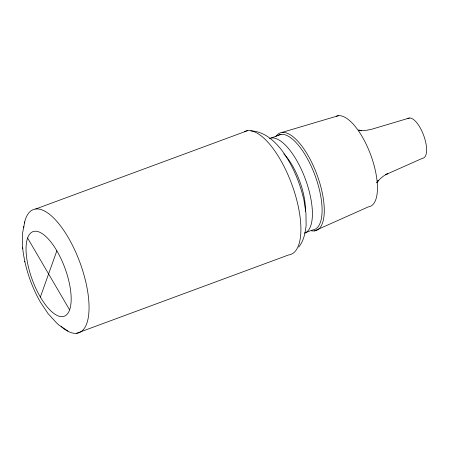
<?xml version="1.0" encoding="UTF-8"?>
<svg xmlns="http://www.w3.org/2000/svg" width="449" height="449" viewBox="0 0 449 449"><rect width="100%" height="100%" fill="white"/><g stroke="black" fill="none" stroke-linecap="round" stroke-linejoin="round"><path stroke-width="0.67" d="M24.723 221.907L22.54 233.3L22.63 247.814C24.706 266.891 30.947 285.362 40.343 302.065L48.077 313.638L56.568 322.921L58.673 324.891L67.917 331.093M40.365 297.081L56.843 250.8A45.096 17.337 69.7 0 0 26.3 254.403A45.096 17.337 69.7 0 0 62.675 316.612A45.096 17.337 69.7 0 0 56.843 250.8M376.857 182.838L378.232 180.363L377.003 182.423M298.725 247.051C303.754 240.911 305.225 233.16 306.117 225.51L305.937 212.949L303.934 200.052M377.109 182.457C379.775 178.556 383.609 175.548 387.88 173.589L385.719 174.639L422.616 158.244A21.249 8.172 69.7 0 0 423.603 135.188A21.249 8.172 69.7 0 0 407.86 118.603M314.48 230.904L368.371 206.866A48.161 18.516 69.7 0 0 371.306 156.521A48.161 18.516 69.7 0 0 336.307 116.252M35.712 208.981L247.551 130.676M271.37 137.955L281.052 134.374M304.832 232.863L312.577 230A50.529 19.425 69.7 0 0 315.22 175.952A50.529 19.425 69.7 0 0 278.043 135.396M76.689 333.281L288.527 254.976A65.677 25.251 69.7 0 0 292.333 185.734A65.677 25.251 69.7 0 0 244.374 131.602M409.353 118.025L370.84 129.503L364.756 130.575L358.571 130.21L361.641 130.766L358.802 130.087M282.011 132.416L338.322 115.719M250.89 130.872C263.367 131.293 273.52 139.965 280.967 149.22L281.63 150.061C292.462 164.716 299.646 181.794 303.788 199.485M27.602 238.021L69.606 309.855M24.729 261.318L24.824 261.924M22.63 247.814L22.787 248.825M24.442 223.018A65.677 25.251 69.7 0 1 60.233 225.505A65.677 25.251 69.7 0 1 89.054 306.841A65.677 25.251 69.7 0 1 61.098 326.468M23.685 227.856A65.677 25.251 69.7 0 1 23.859 226.419M283.875 153.906A41.437 15.928 69.7 0 1 305.421 211.238M269.512 138.41A50.529 19.425 69.7 0 1 305.253 178.769A50.529 19.425 69.7 0 1 304.753 233.121M275.798 136.547A52.039 20.009 69.7 0 1 316.68 173.847A52.039 20.009 69.7 0 1 311.353 230.73"/></g></svg>
